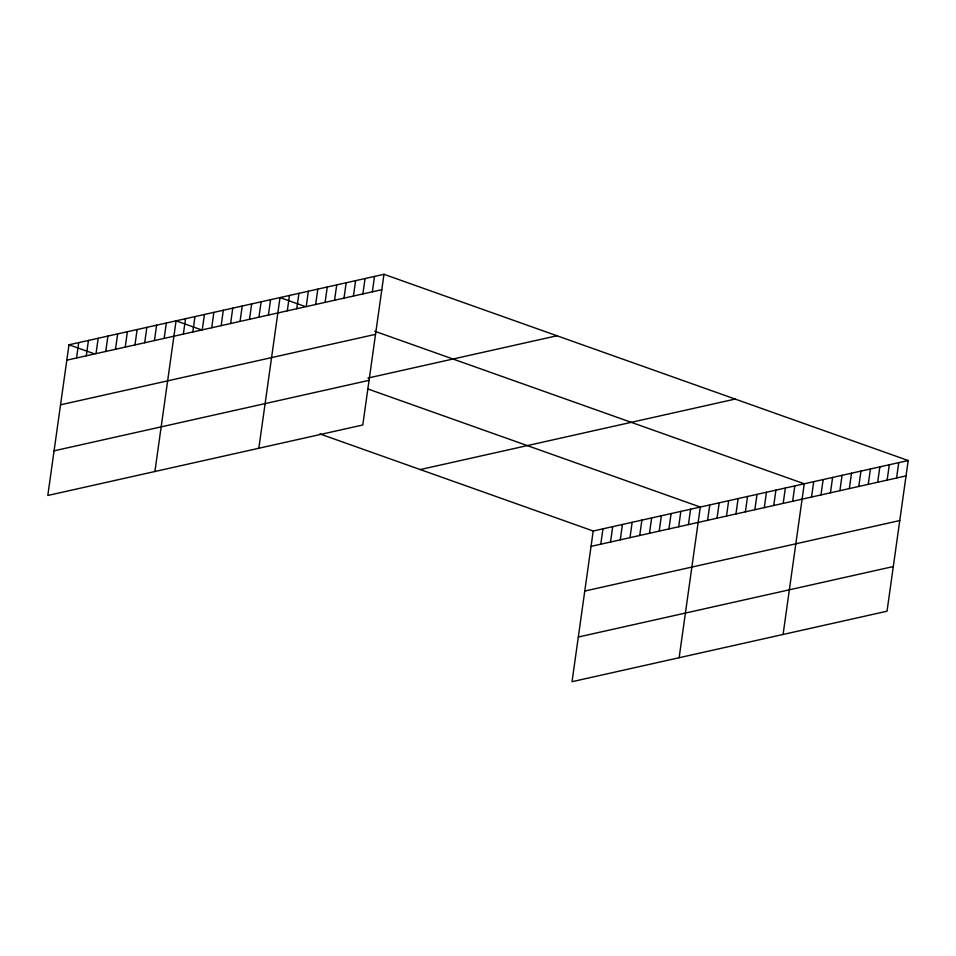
<?xml version="1.0" encoding="UTF-8"?>
<svg xmlns="http://www.w3.org/2000/svg" width="956" height="956" viewBox="0 0 956 956"><rect width="100%" height="100%" fill="white"/><g stroke="black" fill="none" stroke-linecap="round" stroke-linejoin="round"><path stroke-width="1.43" d="M383.965 274.312L68.975 344.793L47.8 495.471L362.79 424.99L383.965 274.312L908.2 460.529L887.025 611.207L572.035 681.688L593.21 531.01L908.2 460.529M76.552 357.998L78.715 342.618M86.291 355.811L88.442 340.444M96.018 353.636L98.181 338.269M105.758 351.461L107.92 336.082M115.497 349.275L117.66 333.907M125.236 347.1L127.387 331.732M134.963 344.925L137.126 329.545M144.703 342.738L146.866 327.37M154.442 340.563L156.605 325.195M164.169 338.388L166.332 323.009M154.896 471.511L176.071 320.834L200.784 329.617M183.361 334.098L185.524 318.718M192.813 331.983L194.964 316.603M202.254 329.868L204.417 314.488M211.706 327.753L213.869 312.373M221.159 325.637L223.322 310.258M230.611 323.522L232.762 308.143M240.052 321.407L242.215 306.028M249.504 319.292L251.667 303.912M258.957 317.177L261.119 301.809M268.409 315.062L270.572 299.694M258.837 448.245L280.012 297.579L304.725 306.35M287.302 310.831L289.465 295.464M296.754 308.716L298.917 293.349M306.207 306.601L308.37 291.233M315.647 304.486L317.81 289.118M325.1 302.371L327.263 287.003M334.552 300.256L336.715 284.888M344.005 298.141L346.168 282.773M353.457 296.037L355.608 280.658M362.898 293.922L365.061 278.543M372.35 291.807L374.513 276.427M600.786 544.203L602.949 528.835M610.525 542.028L612.688 526.648M620.265 539.841L622.428 524.474M630.004 537.666L632.155 522.299M639.731 535.491L641.894 520.112M649.471 533.317L651.634 517.937M659.21 531.13L661.373 515.762M668.937 528.955L671.1 513.575M678.676 526.78L680.839 511.4M688.416 524.593L690.579 509.225M679.13 657.716L700.306 507.05L367.558 388.853M707.595 520.303L709.758 504.935M717.048 518.188L719.211 502.82M726.5 516.073L728.663 500.705M735.953 513.958L738.104 498.59M745.393 511.842L747.556 496.475M754.846 509.727L757.009 494.36M764.298 507.612L766.461 492.244M773.751 505.497L775.902 490.129M783.191 503.382L785.354 488.014M792.644 501.279L794.806 485.899M783.083 634.461L804.259 483.784L374.752 331.23M811.548 497.048L813.699 481.669M820.989 494.933L823.152 479.554M830.441 492.818L832.604 477.438M839.894 490.703L842.057 475.323M849.346 488.588L851.497 473.208M858.787 486.473L860.95 471.093M868.239 484.357L870.402 468.978M877.692 482.242L879.855 466.875M887.144 480.127L889.295 464.759M896.585 478.012L898.748 462.644M66.812 360.173L381.803 289.692M60.539 404.818L375.529 334.337M367.964 378.05L556.954 335.759M54.074 450.826L369.064 380.345M420.222 469.563L735.2 399.07M591.059 546.378L906.037 475.897M584.785 591.035L899.763 520.554M578.32 637.031L893.298 566.55M68.975 344.793L93.688 353.577M319.878 433.916L593.21 531.01"/></g></svg>
